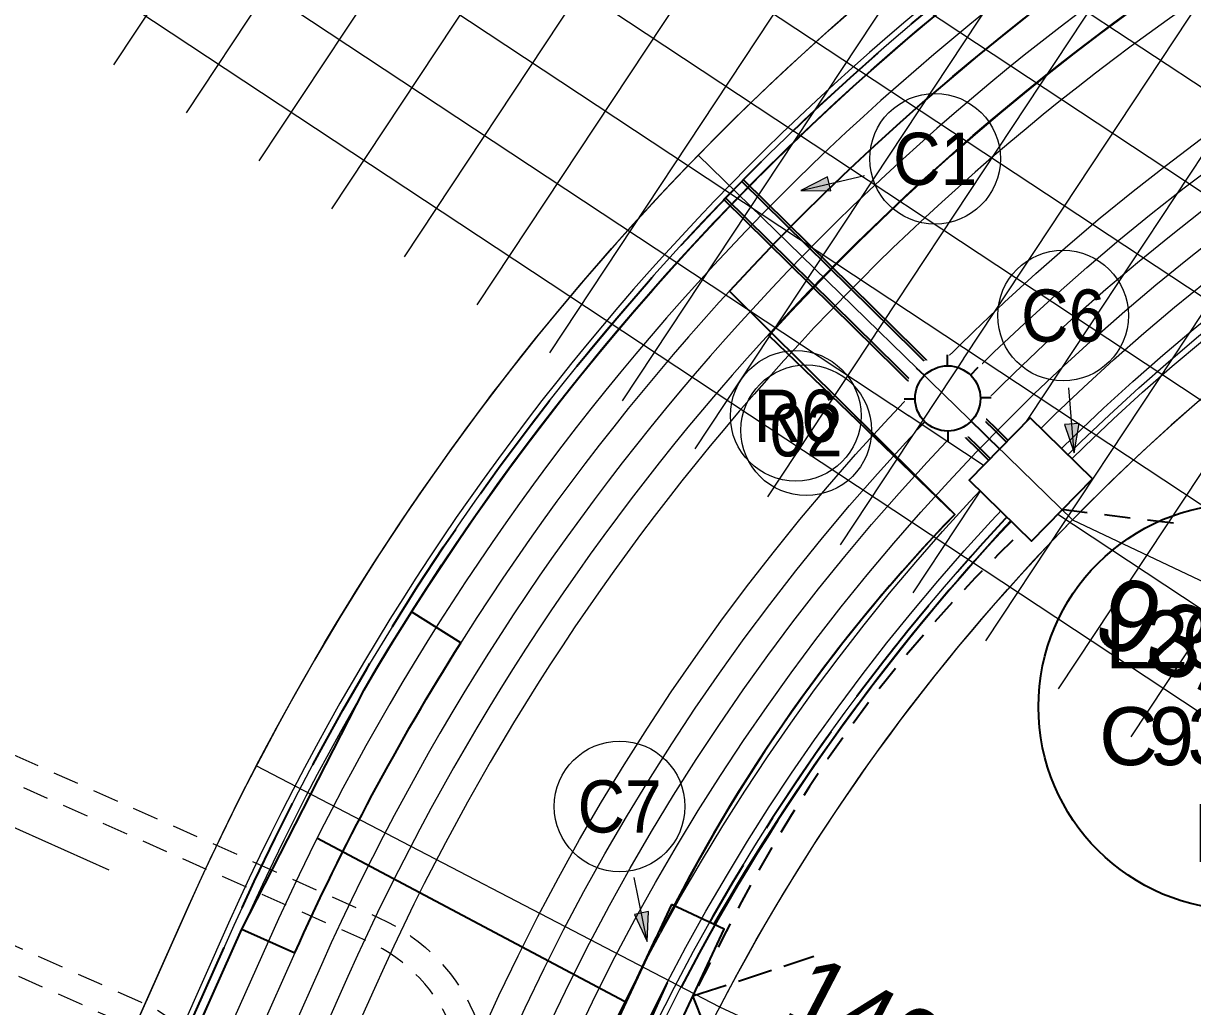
# Model space of a CAD drawing. Header units: metres. Extents: x 264965 to 265706, y 6180501 to 6181430.
# Drawn here: x 265146.07 to 265186.35, y 6181197.68 to 6181231.56 of the extents above; entities that cross this region are included whole.
import ezdxf
from ezdxf.enums import TextEntityAlignment as Align

# ---------------------------------------------------------------- set-up
doc = ezdxf.new("R2010")
doc.units = ezdxf.units.M
doc.linetypes.add('Dash', pattern=[5, 3, -2])
doc.linetypes.add('IE Trench LV', pattern=[5.5, 4, -1.5])
doc.layers.get('0').update_dxf_attribs({"color": 6})
for name, color, linetype, lineweight in [('---Transmission Trench', 6, 'Continuous', 13), ('_User Dimensions', 140, 'Continuous', 13), ('_User Miscellaneous10', 241, 'Continuous', 13), ('_User Miscellaneous6', 231, 'Continuous', 13), ('_User Miscellaneous8', 196, 'Continuous', 13), ('_User_LV_Exist', 5, 'Continuous', 25), ('_User_SL_Exist', 4, 'Continuous', 25), ('Cadastre Developer_SP_NEW', 92, 'Continuous', 15)]:
    doc.layers.add(name, color=color, linetype=linetype, lineweight=lineweight)
doc.layers.add('. Const Lines _SP', color=251, linetype='Continuous', lineweight=0, plot=False)
doc.layers.add('_User Miscellaneous12', color=252, linetype='Continuous', lineweight=13, plot=False, transparency=0.5)
for name, color, linetype in [('Duct_SP_NEW', 2, 'Continuous'), ('Equip_SP_SL_NEW', 2, 'Continuous'), ('Mains_LV_New_T84', 2, 'Cable x'), ('Mains_LV_New_T94', 2, 'Cable o'), ('Mains_SL_NEW_R6', 2, 'Cable o'), ('Services_SP_NEW_UG', 2, 'IE Trench LV'), ('SupportsUG_SP_LV_NEW', 2, 'Continuous'), ('SupportsUG_SP_LV_SL_NEW', 2, 'Continuous'), ('Trench_SP_NEW', 2, 'Continuous'), ('UG_Details_SP_MISC', 7, 'Continuous')]:
    doc.layers.add(name, color=color, linetype=linetype)
doc.styles.add('SL_LABEL', font='arial.ttf', dxfattribs={"height": 2})
doc.styles.get("Standard").update_dxf_attribs({"font": 'arial.ttf'})
doc.linetypes.add('Cable New UG', pattern='A,6,-0.05,["X",Standard,S=1.8,R=0,X=0,Y=-0.94],-1.8', length=7.85)
doc.linetypes.add('Cable o', pattern='A,4,-0.01,["O",Standard,S=1.5,R=0,X=0,Y=-0.75],-1.6', length=5.61)
doc.linetypes.add('Cable x', pattern='A,5,-0.05,["X",Standard,S=1.5,R=0,X=0,Y=-0.75],-1.45', length=6.5)
doc.dimstyles.new('1.8mm_1_1000', dxfattribs={"dimtxt": 1.8, "dimasz": 2, "dimexe": 1, "dimexo": 3, "dimgap": 0.5, "dimtad": 0, "dimtoh": 1, "dimlfac": -1, "dimzin": 12, "dimdsep": 46, "dimtxsty": 'Standard', "dimcen": 1, "dimclrd": 256, "dimclre": 256, "dimclrt": 256, "dimazin": 3, "dimtfac": 1, "dimtmove": 0, "dimatfit": 3, "dimfxl": 1, "dimtolj": 1, "dimtzin": 0, "dimlwd": -1, "dimlwe": -1, "dimarcsym": 0})

# ---------------------------------------------------------------- blocks, each defined once
blk = doc.blocks.new('*U972')
at = {"width": 0.9}
blk.add_attdef('ASSET_NUM', text='', height=2, dxfattribs=at).set_placement((4, 2), align=Align.MIDDLE_LEFT)
for tag, p, flags in [('SUBURB', (-2, 0), 1), ('STREETNAME', (-1.8, 0), 9), ('PARENT', (-1.6, 0), 9), ('NOTES', (-1.4, 0), 9), ('LOCATION', (-1.2, 0), 9), ('LEGEND', (-1, 0), 9), ('USAGE', (-0.8, 0), 9), ('SUPPORT_TYPE', (-0.6, 0), 9), ('STATE', (-0.4, 0), 9), ('OWNED_BY', (-0.2, 0), 9)]:
    blk.add_attdef(tag, p, '', height=0.2, rotation=270, dxfattribs=dict(flags=flags))
blk.add_wipeout([(0.892, 2.541), (1.107, -2.455), (-0.892, -2.541), (-1.107, 2.455)])
blk.add_lwpolyline([(-1.107, 2.455), (-0.945, -1.292), (-1.053, 1.206), (-0.892, -2.541), (1.107, -2.455), (0.892, 2.541)], close=True)
blk = doc.blocks.new('*D605')
at = {"layer": '_User Dimensions', "transparency": 16777216}
for p, q in [((265149.035, 6181202.389), (265141.703, 6181205.662)), ((265141.801, 6181203.428), (265138.323, 6181195.638)), ((265131.949, 6181181.36), (265135.426, 6181189.151)), ((265137.553, 6181176.668), (265130.22, 6181179.942))]:
    blk.add_line(p, q, dxfattribs=at)
for points in [[(265141.496, 6181203.564), (265142.105, 6181203.292), (265142.616, 6181205.255)], [(265131.644, 6181181.496), (265132.253, 6181181.225), (265131.133, 6181179.534)]]:
    blk.add_solid(points, dxfattribs=at)
at = {"layer": '_User Dimensions', "transparency": 16777216, "insert": (265136.875, 6181192.394), "char_height": 1.8, "attachment_point": 5, "rotation": 65.9424}
blk.add_mtext('\\A1;28.17', dxfattribs=at)
blk = doc.blocks.new('Service Conduits')
at = {"layer": 'Services_SP_NEW_UG', "ltscale": 0.3}
for points in [[(-1.7, 0), (1.5, 3)], [(1.5, -3), (-1.7, 0)]]:
    blk.add_lwpolyline(points, dxfattribs=at)
blk = doc.blocks.new('*U852')
blk.add_circle((0, 0), 2.25)
at = {"width": 0.9}
blk.add_attdef('CODE', text='', height=1.8, dxfattribs=at).set_placement((0, 0), align=Align.MIDDLE_CENTER)
at = {"flags": 1}
blk.add_attdef('Z', (0, 0), '', height=0.2, dxfattribs=at)
blk = doc.blocks.new('*U723')
at = {"width": 0.9, "flags": 8}
blk.add_attdef('ASSET_NUM', text='', height=2, dxfattribs=at).set_placement((4, 2), align=Align.MIDDLE_LEFT)
at = {"flags": 1}
blk.add_attdef('Z', (-2.351, -1.813), '', height=0.2, rotation=270, dxfattribs=at)
at = {"ltscale": 10}
blk.add_wipeout([(-1.906, -0.932), (-0.932, 1.906), (1.906, 0.932), (0.932, -1.906)], dxfattribs=at)
blk.add_lwpolyline([(-0.932, 1.906), (-1.906, -0.932), (0.932, -1.906), (1.906, 0.932)], close=True)
at = {"flags": 9}
for tag, p in [('NOTES', (-2, -1.813)), ('SUBURB', (-1.8, -1.813)), ('STREETNAME', (-1.6, -1.813)), ('LOCATION', (-1.4, -1.813)), ('LEGEND', (-1.2, -1.813)), ('USAGE', (-1, -1.813)), ('STATE', (-0.8, -1.813)), ('OWNED_BY', (-0.6, -1.813)), ('COLUMN_TYPE', (-0.4, -1.813)), ('STREET_CODE', (-0.2, -1.813)), ('STRUCTURE_PLANT_NUMBER', (0.031, -1.813))]:
    blk.add_attdef(tag, text='', height=0.2, rotation=270, dxfattribs=at).set_placement(p, align=Align.MIDDLE_LEFT)
blk = doc.blocks.new('COLUMN_NEW')
at = {"width": 0.9, "flags": 8}
blk.add_attdef('ASSET_NUM', text='', height=2, dxfattribs=at).set_placement((4, 2), align=Align.MIDDLE_LEFT)
at = {"flags": 1}
blk.add_attdef('Z', (-2.351, -1.813), '', height=0.2, rotation=270, dxfattribs=at)
at = {"flags": 9}
for tag, p in [('NOTES', (-2, -1.813)), ('SUBURB', (-1.8, -1.813)), ('STREETNAME', (-1.6, -1.813)), ('LOCATION', (-1.4, -1.813)), ('LEGEND', (-1.2, -1.813)), ('USAGE', (-1, -1.813)), ('STATE', (-0.8, -1.813)), ('OWNED_BY', (-0.6, -1.813)), ('COLUMN_TYPE', (-0.4, -1.813)), ('STREET_CODE', (-0.2, -1.813)), ('STRUCTURE_PLANT_NUMBER', (0.031, -1.813))]:
    blk.add_attdef(tag, text='', height=0.2, rotation=270, dxfattribs=at).set_placement(p, align=Align.MIDDLE_LEFT)
at = {"ltscale": 10}
blk.add_wipeout([(-1.5, -1.5), (-1.5, 1.5), (1.5, 1.5), (1.5, -1.5)], dxfattribs=at)
blk.add_lwpolyline([(-1.5, 1.5), (-1.5, -1.5), (1.5, -1.5), (1.5, 1.5)], close=True)
blk = doc.blocks.new('*U726')
for tag, height, rotation, flags, p in [('LNUMBER', 1, 135.7233, 8, (-4.314, 5.603)), ('LTYPEVOCAB', 0.2, 270, 9, (-1.4, 1)), ('LEGEND', 0.2, 270, 9, (-1.4, 0.8)), ('SUBURB', 0.2, 270, 9, (-1.4, 0.6)), ('STREETNAME', 0.2, 270, 9, (-1.4, 0.4)), ('LOCATION', 0.2, 270, 9, (-1.4, 0.2)), ('LNEW', 0.2, 270, 9, (-6.4, 0)), ('LMASTVOCAB', 0.2, 270, 9, (-6.2, 0)), ('LMAST', 0.2, 270, 9, (-6, 0)), ('LLAMPVOCAB', 0.2, 270, 9, (-5.8, 0)), ('LLAMP', 0.2, 270, 9, (-5.6, 0)), ('LEXIST', 0.2, 270, 9, (-5.4, 0)), ('LCHARGE3PERCENT', 0.2, 270, 9, (-5.2, 0)), ('LCHARGE3', 0.2, 270, 9, (-5, 0)), ('LCHARGE2PERCENT', 0.2, 270, 9, (-4.8, 0)), ('LCHARGE2', 0.2, 270, 9, (-4.6, 0)), ('LCHARGE1PERCENT', 0.2, 270, 9, (-4.4, 0)), ('LCHARGE1', 0.2, 270, 9, (-4.2, 0)), ('LCATEGORY', 0.2, 270, 9, (-4, 0)), ('LBRACKETVOCAB', 0.2, 270, 9, (-3.8, 0)), ('LBRACKET', 0.2, 270, 9, (-3.6, 0)), ('LKINGHEIGHT', 0.2, 270, 9, (-3.4, 0)), ('CREPLACE', 0.2, 270, 9, (-3.2, 0)), ('CREMOVE', 0.2, 270, 9, (-3, 0)), ('CNUMBER', 0.2, 270, 9, (-2.8, 0)), ('CNEW', 0.2, 270, 9, (-2.6, 0)), ('CEXIST', 0.2, 270, 9, (-2.4, 0)), ('USAGE', 0.2, 270, 9, (-2.2, 0)), ('STATE', 0.2, 270, 9, (-2, 0)), ('OWNED_BY', 0.2, 270, 9, (-1.8, 0)), ('ORIENTATION', 0.2, 270, 9, (-1.6, 0)), ('OPERATING_VOLTAGE', 0.2, 270, 9, (-1.4, 0)), ('NOTES', 0.2, 270, 9, (-1.4, 0)), ('NO_PHASES', 0.2, 270, 9, (-1.2, 0)), ('LANTERN_TYPE', 0.2, 270, 9, (-1, 0)), ('LANTERN_PURPOSE', 0.2, 270, 9, (-0.8, 0)), ('CONTROL_TYPE', 0.2, 270, 9, (-0.6, 0)), ('CONSTRUCTED_VOLTAGE', 0.2, 270, 9, (-0.4, 0)), ('MAINTAINED_BY', 0.2, 270, 9, (-1.4, -0.663))]:
    blk.add_attdef(tag, text='', height=height, rotation=rotation, dxfattribs=dict(flags=flags)).set_placement(p, align=Align.MIDDLE_LEFT)
at = {"style": 'SL_LABEL'}
for tag, height, rotation, flags, p in [('ASSET_NUM', 1, 135.7233, 8, (-5.71, 4.171)), ('STREET_CODE', 0.001, 270, 9, (0.001, 0))]:
    blk.add_attdef(tag, text='', height=height, rotation=rotation, dxfattribs=dict(at, flags=flags)).set_placement(p, align=Align.MIDDLE_LEFT)
for tag, p, height, flags in [('Z', (0, 0), 0.001, 1), ('OPERATED_BY', (-1.4, -0.407), 0.2, 9)]:
    blk.add_attdef(tag, p, '', height=height, rotation=270, dxfattribs=dict(flags=flags))
blk.add_wipeout([(-4.072, 3.971), (-2.883, 4.292), (-1.686, 4.001), (-1.364, 2.811), (-1.656, 1.615), (-2.845, 1.293), (-4.042, 1.584), (-4.364, 2.774)])
for p, q in [((-2.883, 4.292), (-2.878, 3.917)), ((-3.669, 3.578), (-3.938, 3.84)), ((-2.079, 3.598), (-1.817, 3.866)), ((-4.364, 2.774), (-3.989, 2.778)), ((-1.364, 2.811), (-1.739, 2.807)), ((-3.911, 1.719), (-3.649, 1.987)), ((-2.845, 1.293), (-2.85, 1.668)), ((0, 0), (-2.058, 2.007))]:
    blk.add_line(p, q)
blk.add_circle((-2.864, 2.792), 1.125)
at = {"flags": 9}
for tag, p in [('LANTNUMBER', (-1.4, 2.6)), ('LOUTREACH', (-1.4, 2.2)), ('LOUTREACHVOCAB', (-1.4, 2)), ('LRATECODE', (-1.4, 1.8)), ('LREMOVE', (-1.4, 1.6)), ('LREPLACE', (-1.4, 1.4)), ('LTYPE', (-1.4, 1.2))]:
    blk.add_attdef(tag, text='', height=0.2, rotation=270, dxfattribs=at).set_placement(p, align=Align.MIDDLE_LEFT)
blk = doc.blocks.new('SUB GRID')
at = {"transparency": 33554559}
for p, q in [((-12, 50), (-12, -50)), ((-9, 50), (-9, -50)), ((-6, 50), (-6, -50)), ((-3, 50), (-3, -50)), ((0, 50), (0, -50)), ((0, 50), (0, -50)), ((3, 50), (3, -50)), ((6, 50), (6, -50)), ((9, 50), (9, -50)), ((12, 50), (12, -50)), ((15, 50), (15, -50)), ((18, 50), (18, -50)), ((21, 50), (21, -50)), ((24, 50), (24, -50)), ((27, 50), (27, -50)), ((30, 50), (30, -50)), ((-50, 48), (50, 48)), ((-50, 45), (50, 45)), ((-50, 42), (50, 42)), ((-50, 39), (50, 39)), ((-50, 36), (50, 36)), ((-50, 33), (50, 33)), ((-50, 30), (50, 30))]:
    blk.add_line(p, q, dxfattribs=at)
blk = doc.blocks.new('*U735')
blk.add_circle((0, 0), 2.25)
at = {"width": 0.9}
blk.add_attdef('CODE', text='', height=1.8, dxfattribs=at).set_placement((0, 0), align=Align.MIDDLE_CENTER)
at = {"flags": 1}
blk.add_attdef('Z', (0, 0), '', height=0.2, dxfattribs=at)
blk = doc.blocks.new('*U970')
h = blk.add_hatch(color=256)
h.dxf.hatch_style = 1
h.paths.add_polyline_path([(0.8, 3.672), (1.281, 3.533), (1.318, 4.563)])
blk.add_line((1.318, 4.563), (0.694, 2.402))
at = {"flags": 128}
blk.add_lwpolyline([(0.8, 3.672), (1.281, 3.533), (1.318, 4.563), (0.8, 3.672)], dxfattribs=at)
blk.add_circle((0, 0), 2.25)
at = {"width": 0.9}
blk.add_attdef('CODE', text='', height=1.8, dxfattribs=at).set_placement((0, 0), align=Align.MIDDLE_CENTER)
at = {"flags": 1}
blk.add_attdef('Z', (0, 0), '', height=0.2, dxfattribs=at)
blk = doc.blocks.new('*U786')
h = blk.add_hatch(color=256)
h.dxf.hatch_style = 1
h.paths.add_polyline_path([(-3.647, 0.908), (-3.494, 1.384), (-4.523, 1.452)])
blk.add_line((-4.523, 1.452), (-2.38, 0.764))
at = {"flags": 128}
blk.add_lwpolyline([(-3.647, 0.908), (-3.494, 1.384), (-4.523, 1.452), (-3.647, 0.908)], dxfattribs=at)
blk.add_circle((0, 0), 2.25)
at = {"width": 0.9}
blk.add_attdef('CODE', text='', height=1.8, dxfattribs=at).set_placement((0, 0), align=Align.MIDDLE_CENTER)
at = {"flags": 1}
blk.add_attdef('Z', (0, 0), '', height=0.2, dxfattribs=at)
blk = doc.blocks.new('*U785')
h = blk.add_hatch(color=256)
h.dxf.hatch_style = 1
h.paths.add_polyline_path([(-3.51, 1.344), (-3.3, 1.798), (-4.313, 1.99)])
blk.add_line((-4.313, 1.99), (-2.27, 1.047))
at = {"flags": 128}
blk.add_lwpolyline([(-3.51, 1.344), (-3.3, 1.798), (-4.313, 1.99), (-3.51, 1.344)], dxfattribs=at)
blk.add_circle((0, 0), 2.25)
at = {"width": 0.9}
blk.add_attdef('CODE', text='', height=1.8, dxfattribs=at).set_placement((0, 0), align=Align.MIDDLE_CENTER)
at = {"flags": 1}
blk.add_attdef('Z', (0, 0), '', height=0.2, dxfattribs=at)

msp = doc.modelspace()

# ---------------------------------------------------------------- linework, layer by layer
at = {"layer": '_User_LV_Exist', "color": 250, "linetype": 'Cable New UG', "flags": 128}
msp.add_lwpolyline([(265256.128, 6181235.574), (265255.994, 6181233.428, 0.004489), (265233.963, 6181235.02), (265234.099, 6181247.878, 0.21462), (265171.747, 6181220.811), (265178.155, 6181214.644, 0.074804), (265168.295, 6181200.768)], format="xyb", dxfattribs=at)
msp.add_lwpolyline([(265168.249, 6181198.51), (265149.405, 6181156.608)], dxfattribs=at)
at = {"layer": 'Cadastre Developer_SP_NEW', "transparency": 33554687, "flags": 128}
msp.add_lwpolyline([(265232.801, 6181190.49), (265236.096, 6181235.819, 0.21341), (265182.21, 6181214.451), (265232.801, 6181190.49)], format="xyb", dxfattribs=at)
at = {"layer": 'Duct_SP_NEW'}
for p, q in [((265170.259, 6181225.546), (265170.539, 6181225.831)), ((265170.82, 6181226.116), (265170.539, 6181225.831)), ((265181.222, 6181215.871), (265170.82, 6181226.116)), ((265180.661, 6181215.301), (265170.259, 6181225.546)), ((265181.222, 6181215.871), (265180.942, 6181215.586)), ((265180.661, 6181215.301), (265180.942, 6181215.586))]:
    msp.add_line(p, q, dxfattribs=at)
at = {"layer": 'Trench_SP_NEW', "linetype": 'IE Trench LV', "flags": 128}
for points in [[(265121.717, 6181024.29), (265119.987, 6181026.102, -0.029754), (265114.929, 6181032.304, -0.267223), (265108.069, 6181099.095), (265142.864, 6181177.035), (265153.327, 6181200.473, -0.152885), (265187.856, 6181239.579, -0.065501), (265208.714, 6181248.725)], [(265180.942, 6181215.586, 0.073113), (265168.557, 6181198.45)], [(265149.668, 6181156.462), (265156.565, 6181171.911, -0.004328), (265168.516, 6181198.371)]]:
    msp.add_lwpolyline(points, format="xyb", dxfattribs=at)
at = {"layer": 'UG_Details_SP_MISC'}
for p, q in [((265170.202, 6181225.489), (265170.539, 6181225.831)), ((265170.876, 6181226.173), (265170.539, 6181225.831)), ((265170.876, 6181226.173), (265181.278, 6181215.928)), ((265170.202, 6181225.489), (265180.605, 6181215.244)), ((265181.278, 6181215.928), (265180.942, 6181215.586)), ((265180.605, 6181215.244), (265180.942, 6181215.586))]:
    msp.add_line(p, q, dxfattribs=at)

# ---------------------------------------------------------------- block references
at = {"layer": '_User Miscellaneous6', "transparency": 33554687}
ref = msp.add_blockref('*U852', (265173.039, 6181217.541), dxfattribs=dict(at, rotation=119.3988901699086))
ref.add_attrib('CODE', '02', dxfattribs={"layer": '0', "height": 1.8, "width": 0.9}).set_placement((265173.039, 6181217.541), align=Align.MIDDLE_CENTER)
at = {"layer": '_User Miscellaneous8', "transparency": 33554687}
ref = msp.add_blockref('*U970', (265177.478, 6181226.895), dxfattribs=dict(at, rotation=119.3988901699086))
ref.add_attrib('CODE', 'C1', dxfattribs={"layer": '0', "height": 1.8, "width": 0.9}).set_placement((265177.478, 6181226.895), align=Align.MIDDLE_CENTER)
ref = msp.add_blockref('*U735', (265172.678, 6181218.041), dxfattribs=dict(at, rotation=119.3988901699086))
ref.add_attrib('CODE', 'R6', dxfattribs={"layer": '0', "height": 1.8, "width": 0.9}).set_placement((265172.678, 6181218.041), align=Align.MIDDLE_CENTER)

# ---------------------------------------------------------------- texts
at = {"layer": '_User_SL_Exist', "insert": (265187.951, 6181207.001), "char_height": 2, "width": 10.69335, "attachment_point": 5}
msp.add_mtext('{\\T0.8;L269193 C931857\\PPE}', dxfattribs=at)

# ---------------------------------------------------------------- dimensions: what is measured, and where the dimension line sits
at = {"layer": '_User Dimensions'}
dim = msp.add_aligned_dim(p1=(265151.775, 6181201.166), p2=(265140.292, 6181175.445), distance=-10.03, dimstyle='1.8mm_1_1000', dxfattribs=at)
dim.commit()
dim.dimension.update_dxf_attribs({"geometry": '*D605', "text_midpoint": (265136.875, 6181192.394)})

# ---------------------------------------------------------------- next in the draw order: block references
at = {"layer": '_User_SL_Exist', "linetype": 'IE Trench LV'}
msp.add_blockref('*U726', (265180.778, 6181215.847), dxfattribs=at)
at = {"layer": 'SupportsUG_SP_LV_NEW'}
ref = msp.add_blockref('*U972', (265168.249, 6181198.51), dxfattribs=dict(at, rotation=332.5729823064511))
ref.add_attrib('ASSET_NUM', '146051', dxfattribs={"layer": '0', "height": 2.5, "rotation": 332.573, "width": 0.9}).set_placement((265172.721, 6181198.442), align=Align.MIDDLE_LEFT)

# ---------------------------------------------------------------- next in the draw order: linework, layer by layer
at = {"layer": '_User Dimensions', "flags": 128}
msp.add_lwpolyline([(265170.064, 6181197.665), (265154.097, 6181205.975, -0.291752), (265237.012, 6181253.796), (265236.209, 6181235.814), (265258.213, 6181234.497)], format="xyb", dxfattribs=at)
at = {"layer": '_User Miscellaneous10'}
msp.add_lwpolyline([(265238.627, 6181253.709, 0.313089), (265151.775, 6181201.166), (265106.516, 6181099.788, 0.575546), (265176.294, 6181002.993), (265196.045, 6181004.941), (265201.566, 6181000.461), (265203.109, 6180986.387, -0.18017), (265194.13, 6180950.839, -0.134996), (265183.625, 6180941.816, 1.758638), (265202.156, 6180929.332, -0.134996), (265206.571, 6180942.458, 0.179554), (265218.02, 6180988.022), (265216.495, 6181001.933), (265220.926, 6181007.394), (265240.481, 6181009.323, -0.067151), (265318.244, 6181006.537), (265323.56, 6181005.625), (265333.575, 6180991.734), (265321.705, 6180914.063, -0.153558), (265285.078, 6180839.458)], format="xyb", dxfattribs=at)
at = {"layer": '_User Miscellaneous10', "color": 4, "transparency": 33554636}
msp.add_lwpolyline([(265238.533, 6181252.212, 0.313089), (265153.145, 6181200.554), (265107.886, 6181099.176, 0.575546), (265176.147, 6181004.486), (265196.512, 6181006.494), (265202.99, 6181001.237), (265204.6, 6180986.55, -0.180131), (265195.37, 6180949.994, -0.134919), (265184.266, 6180940.46, 1.758638), (265200.659, 6180929.416, -0.135058), (265205.331, 6180943.302, 0.179579), (265216.529, 6180987.858), (265214.935, 6181002.392), (265220.155, 6181008.825), (265240.334, 6181010.815, -0.067151), (265318.498, 6181008.016), (265324.418, 6181007), (265335.15, 6180992.114), (265323.188, 6180913.837, -0.153558), (265286.164, 6180838.423, -0.153558)], format="xyb", dxfattribs=at)
at = {"layer": '_User Miscellaneous10', "color": 6, "transparency": 33554636}
msp.add_lwpolyline([(265238.521, 6181252.012, 0.313089), (265153.327, 6181200.473), (265108.069, 6181099.095, 0.575546), (265176.128, 6181004.685), (265196.574, 6181006.701), (265203.18, 6181001.341), (265204.799, 6180986.572, -0.180126), (265195.535, 6180949.881, -0.134909), (265184.351, 6180940.279, 1.758638), (265200.459, 6180929.428, -0.135065), (265205.165, 6180943.414, 0.179583), (265216.33, 6180987.837), (265214.727, 6181002.453), (265220.053, 6181009.016), (265240.315, 6181011.014, -0.067151), (265318.532, 6181008.213), (265324.533, 6181007.183), (265335.36, 6180992.164), (265323.386, 6180913.806, -0.153558), (265286.309, 6180838.285, -0.153558)], format="xyb", dxfattribs=at)
at = {"layer": '_User Miscellaneous10', "color": 5, "transparency": 33554636}
for points in [[(265238.502, 6181251.713, 0.313089), (265153.601, 6181200.35), (265108.343, 6181098.973, 0.575546), (265176.098, 6181004.983), (265196.667, 6181007.012), (265203.465, 6181001.496), (265205.097, 6180986.605, -0.180118), (265195.783, 6180949.712, -0.134895), (265184.479, 6180940.007, 1.758638), (265200.159, 6180929.444, -0.135077), (265204.917, 6180943.583, 0.179588), (265216.032, 6180987.804), (265214.416, 6181002.545), (265219.899, 6181009.303), (265240.285, 6181011.313, -0.067151), (265318.582, 6181008.508), (265324.704, 6181007.458), (265335.675, 6180992.24), (265323.682, 6180913.761, -0.153558), (265286.526, 6180838.078, -0.153558)], [(265238.376, 6181249.717, 0.313089), (265155.427, 6181199.535), (265110.169, 6181098.157, 0.575546), (265175.902, 6181006.974), (265197.289, 6181009.083), (265205.363, 6181002.531), (265207.085, 6180986.823, -0.180071), (265197.435, 6180948.585, -0.134805), (265185.333, 6180938.199, 1.758638), (265198.163, 6180929.557, -0.13515), (265203.264, 6180944.708, 0.179621), (265214.044, 6180987.586), (265212.337, 6181003.157), (265218.871, 6181011.211), (265240.089, 6181013.303, -0.067151), (265318.921, 6181010.48), (265325.848, 6181009.291), (265337.776, 6180992.746), (265325.659, 6180913.459, -0.153558), (265287.974, 6180836.699, -0.153558)], [(265238.251, 6181247.721, 0.313089), (265157.254, 6181198.72), (265111.995, 6181097.342, 0.575546), (265175.706, 6181008.964), (265197.911, 6181011.154), (265207.262, 6181003.566), (265209.073, 6180987.041, -0.180027), (265199.088, 6180947.458, -0.134726), (265186.187, 6180936.391, 1.758638), (265196.166, 6180929.669, -0.135218), (265201.61, 6180945.834, 0.179655), (265212.056, 6180987.368), (265210.257, 6181003.769), (265217.844, 6181013.119), (265239.893, 6181015.294, -0.067151), (265319.259, 6181012.451), (265326.993, 6181011.124), (265339.876, 6180993.253), (265327.636, 6180913.157, -0.153558), (265289.422, 6180835.32, -0.153558)]]:
    msp.add_lwpolyline(points, format="xyb", dxfattribs=at)
at = {"layer": '_User Miscellaneous10', "color": 1, "transparency": 33554636}
for points in [[(265238.439, 6181250.715, 0.313089), (265154.514, 6181199.943), (265109.256, 6181098.565, 0.575546), (265176, 6181005.978), (265196.978, 6181008.047), (265204.414, 6181002.014), (265206.091, 6180986.714, -0.180094), (265196.609, 6180949.149, -0.134849), (265184.906, 6180939.103, 1.758638), (265199.161, 6180929.5, -0.135115), (265204.09, 6180944.145, 0.179604), (265215.038, 6180987.695), (265213.376, 6181002.851), (265219.385, 6181010.257), (265240.187, 6181012.308, -0.067151), (265318.752, 6181009.494), (265325.276, 6181008.375), (265336.725, 6180992.493), (265324.671, 6180913.61, -0.153558), (265287.25, 6180837.389, -0.153558)], [(265238.314, 6181248.719, 0.313089), (265156.341, 6181199.127), (265111.082, 6181097.75, 0.575546), (265175.804, 6181007.969), (265197.6, 6181010.118), (265206.312, 6181003.049), (265208.079, 6180986.932, -0.180048), (265198.261, 6180948.022, -0.134764), (265185.76, 6180937.295, 1.758638), (265197.164, 6180929.613, -0.135185), (265202.437, 6180945.271, 0.179638), (265213.05, 6180987.477), (265211.297, 6181003.463), (265218.358, 6181012.165), (265239.991, 6181014.298, -0.067151), (265319.09, 6181011.465), (265326.421, 6181010.208), (265338.826, 6180992.999), (265326.648, 6180913.308, -0.153558), (265288.698, 6180836.009, -0.153558)], [(265238.188, 6181246.723, 0.313089), (265158.167, 6181198.312), (265112.908, 6181096.934, 0.575546), (265175.607, 6181009.959), (265198.222, 6181012.189), (265208.211, 6181004.084), (265210.068, 6180987.15, -0.180007), (265199.914, 6180946.895, -0.134689), (265186.614, 6180935.486, 1.758638), (265195.167, 6180929.725, -0.13525), (265200.784, 6180946.396, 0.179672), (265211.062, 6180987.259), (265209.218, 6181004.075), (265217.331, 6181014.074), (265239.794, 6181016.289, -0.067151), (265319.428, 6181013.436), (265327.565, 6181012.04), (265340.927, 6180993.506), (265328.625, 6180913.006, -0.153558), (265290.147, 6180834.63, -0.153558)]]:
    msp.add_lwpolyline(points, format="xyb", dxfattribs=at)
at = {"layer": '_User Miscellaneous10', "color": 1, "transparency": 33554534}
for points in [[(265161.819, 6181196.681, -0.313089), (265237.937, 6181242.731), (265312.462, 6181238.046), (265323.095, 6181216.491), (265256.923, 6181117.998, 0.166573), (265243.181, 6181066.644), (265245.708, 6181029.887), (265237.409, 6181020.073), (265175.215, 6181013.94, -0.575546), (265116.561, 6181095.304)], [(265163.646, 6181195.866, -0.313089), (265237.812, 6181240.735), (265311.181, 6181236.123), (265320.789, 6181216.645), (265255.262, 6181119.113, 0.166573), (265241.186, 6181066.506), (265243.657, 6181030.559), (265236.406, 6181021.984), (265175.019, 6181015.93, -0.575546), (265118.387, 6181094.488)], [(265165.472, 6181195.051, -0.313089), (265237.686, 6181238.739), (265309.9, 6181234.2), (265318.483, 6181216.799), (265253.602, 6181120.228, 0.166573), (265239.19, 6181066.369), (265241.606, 6181031.231), (265235.402, 6181023.894), (265174.822, 6181017.92, -0.575546), (265120.213, 6181093.673)]]:
    msp.add_lwpolyline(points, format="xyb", close=True, dxfattribs=at)
at = {"layer": '_User Miscellaneous10', "color": 5, "transparency": 33554534}
for points in [[(265162.732, 6181196.274, -0.313089), (265237.874, 6181241.733), (265311.822, 6181237.085), (265321.942, 6181216.568), (265256.093, 6181118.555, 0.166573), (265242.183, 6181066.575), (265244.683, 6181030.223), (265236.908, 6181021.028), (265175.117, 6181014.935, -0.575546), (265117.474, 6181094.896)], [(265164.559, 6181195.459, -0.313089), (265237.749, 6181239.737), (265310.54, 6181235.161), (265319.636, 6181216.722), (265254.432, 6181119.671, 0.166573), (265240.188, 6181066.438), (265242.632, 6181030.895), (265235.904, 6181022.939), (265174.92, 6181016.925, -0.575546), (265119.3, 6181094.081)], [(265166.385, 6181194.643, -0.313089), (265237.623, 6181237.741), (265309.259, 6181233.238), (265317.33, 6181216.876), (265252.772, 6181120.786, 0.166573), (265238.193, 6181066.301), (265240.581, 6181031.567), (265234.901, 6181024.85), (265174.724, 6181018.916, -0.575546), (265121.127, 6181093.265)]]:
    msp.add_lwpolyline(points, format="xyb", close=True, dxfattribs=at)
at = {"layer": '_User Miscellaneous10', "color": 6, "transparency": 33554534}
msp.add_lwpolyline([(265166.659, 6181194.521, -0.313089), (265237.605, 6181237.441), (265309.067, 6181232.949), (265316.984, 6181216.899), (265252.523, 6181120.953, 0.166573), (265237.893, 6181066.28), (265240.273, 6181031.668), (265234.75, 6181025.136), (265174.695, 6181019.214, -0.575546), (265121.401, 6181093.143)], format="xyb", close=True, dxfattribs=at)
at = {"layer": '_User Miscellaneous10', "color": 4, "transparency": 33554534}
msp.add_lwpolyline([(265166.842, 6181194.439, -0.313089), (265237.592, 6181237.242), (265308.939, 6181232.757), (265316.753, 6181216.914), (265252.357, 6181121.065, 0.166573), (265237.694, 6181066.266), (265240.068, 6181031.735), (265234.65, 6181025.328), (265174.675, 6181019.413, -0.575546), (265121.583, 6181093.062)], format="xyb", close=True, dxfattribs=at)
at = {"layer": '_User Miscellaneous10'}
msp.add_lwpolyline([(265168.211, 6181193.828, -0.313089), (265237.498, 6181235.745), (265307.978, 6181231.314), (265315.024, 6181217.03), (265251.112, 6181121.901, 0.166573), (265236.197, 6181066.163), (265238.53, 6181032.239), (265233.897, 6181026.761), (265174.528, 6181020.906, -0.575546), (265122.953, 6181092.45)], format="xyb", close=True, dxfattribs=at)
at = {"layer": '_User_SL_Exist', "linetype": 'Cable o', "flags": 128}
msp.add_lwpolyline([(265180.089, 6181214.424, 0.056158), (265169.845, 6181200.498)], format="xyb", dxfattribs=at)
at = {"layer": 'Cadastre Developer_SP_NEW', "transparency": 33554687, "flags": 128}
for points in [[(265147.995, 6181297.831), (265186.041, 6181336.577), (265175.532, 6181346.897), (265163.82, 6181334.971), (265163.82, 6181334.971), (265122.712, 6181293.111), (265113.701, 6181273.624), (265092.889, 6181227.763), (265101.79, 6181223.815), (265095.267, 6181209.205), (265086.277, 6181213.193), (265083.04, 6181206.06), (265082.949, 6181205.855), (265081.159, 6181201.845), (265094.76, 6181195.772), (265103.321, 6181214.948), (265148.853, 6181194.621), (265151.775, 6181201.166, -0.246524), (265216.752, 6181252.381)], [(265170.064, 6181197.665, -0.073349), (265182.21, 6181214.451), (265232.801, 6181190.49), (265223.449, 6181172.812)]]:
    msp.add_lwpolyline(points, format="xyb", close=True, dxfattribs=at)
at = {"layer": 'Mains_LV_New_T84', "color": 2, "linetype": 'Cable New UG', "flags": 128}
for points in [[(265142.119, 6181174.63), (265153.601, 6181200.35), (265155.427, 6181199.535, -0.035666), (265161.14, 6181210.214), (265159.448, 6181211.281, -0.183468), (265208.791, 6181248.436), (265204.246, 6181253.754)], [(265258.334, 6181236.439), (265254.202, 6181238.702), (265251.648, 6181238.863), (265251.523, 6181236.867), (265237.623, 6181237.741), (265236.241, 6181237.814), (265237.246, 6181249.78, 0.223129), (265170.396, 6181222.332), (265170.396, 6181222.332), (265178.154, 6181214.642, 0.076837), (265168.028, 6181200.255)]]:
    msp.add_lwpolyline(points, format="xyb", dxfattribs=at)
msp.add_lwpolyline([(265168.249, 6181198.51), (265149.405, 6181156.608)], dxfattribs=at)
at = {"layer": 'Mains_LV_New_T94', "color": 2, "linetype": 'Cable New UG', "flags": 128}
msp.add_lwpolyline([(265166.786, 6181197.861), (265156.183, 6181203.482)], dxfattribs=at)
at = {"layer": 'Mains_SL_NEW_R6', "color": 2, "linetype": 'Cable o', "flags": 128}
msp.add_lwpolyline([(265181.103, 6181215.465, 0.073187), (265168.734, 6181198.357)], format="xyb", dxfattribs=at)
at = {"layer": 'Services_SP_NEW_UG', "color": 2, "linetype": 'Dash', "ltscale": 0.3, "flags": 128}
msp.add_lwpolyline([(265185.692, 6181214.338), (265181.337, 6181214.865, 0.093393), (265170.288, 6181200.268), (265169.137, 6181198.049)], format="xyb", dxfattribs=at)

# ---------------------------------------------------------------- next in the draw order: block references
at = {"layer": '_User Miscellaneous8', "transparency": 33554687}
ref = msp.add_blockref('*U786', (265166.611, 6181204.581), dxfattribs=dict(at, rotation=119.3988901699086))
ref.add_attrib('CODE', 'C7', dxfattribs={"layer": '0', "height": 1.8, "width": 0.9}).set_placement((265166.611, 6181204.581), align=Align.MIDDLE_CENTER)
at = {"layer": 'SupportsUG_SP_LV_NEW', "color": 2, "rotation": 335.0358824870696}
msp.add_blockref('Service Conduits', (265170.678, 6181197.331), dxfattribs=at)

# ---------------------------------------------------------------- next in the draw order: block references
at = {"layer": 'Equip_SP_SL_NEW', "linetype": 'IE Trench LV'}
msp.add_blockref('*U726', (265180.778, 6181215.847), dxfattribs=at)

# ---------------------------------------------------------------- next in the draw order: block references
at = {"layer": '_User Miscellaneous12', "linetype": 'Cable o', "transparency": 33554483, "rotation": 146.534044876983}
msp.add_blockref('SUB GRID', (265201.794, 6181255.303), dxfattribs=at)

# ---------------------------------------------------------------- next in the draw order: block references
at = {"layer": '_User_SL_Exist', "rotation": 334.6570198415894}
msp.add_blockref('*U723', (265180.778, 6181215.847), dxfattribs=at)
at = {"layer": 'SupportsUG_SP_LV_SL_NEW'}
ref = msp.add_blockref('COLUMN_NEW', (265150.679, 6181193.806), dxfattribs=dict(at, rotation=155.942410653408))
ref.add_attrib('ASSET_NUM', '931858', dxfattribs={"layer": '0', "height": 2.5, "rotation": 335.9424}).set_placement((265136.443, 6181197.928), align=Align.MIDDLE_LEFT)

# ---------------------------------------------------------------- next in the draw order: linework, layer by layer
at = {"layer": '_User_SL_Exist'}
msp.add_circle((265188.041, 6181208.012), 7, dxfattribs=at)

# ---------------------------------------------------------------- next in the draw order: block references
at = {"layer": '_User Miscellaneous8', "transparency": 33554687}
ref = msp.add_blockref('*U785', (265181.887, 6181221.493), dxfattribs=dict(at, rotation=119.3988901699086))
ref.add_attrib('CODE', 'C6', dxfattribs={"layer": '0', "height": 1.8, "width": 0.9}).set_placement((265181.887, 6181221.493), align=Align.MIDDLE_CENTER)

# ---------------------------------------------------------------- next in the draw order: block references
at = {"layer": 'SupportsUG_SP_LV_SL_NEW'}
ref = msp.add_blockref('*U723', (265180.778, 6181215.847), dxfattribs=dict(at, rotation=334.6570198415894))
ref.add_attrib('ASSET_NUM', '931857', dxfattribs={"layer": '0', "height": 2.5, "rotation": 334.657}).set_placement((265183.298, 6181211.537), align=Align.MIDDLE_LEFT)

# ---------------------------------------------------------------- next in the draw order: linework, layer by layer
at = {"layer": '---Transmission Trench', "linetype": 'Dash', "lineweight": 15, "ltscale": 0.3, "transparency": 33554534, "flags": 128}
for points in [[(265157.018, 6180913.639), (265166.102, 6180907.364, 0.394499), (265173.599, 6180908.475), (265185.181, 6180923.026, -0.013658), (265185.408, 6180923.296), (265194.46, 6180933.474, 0.050169), (265195.111, 6180934.374), (265201.526, 6180945.415, -0.016613), (265201.754, 6180945.778), (265202.045, 6180946.21), (265203.007, 6180947.683), (265203.921, 6180949.172), (265204.792, 6180950.686), (265205.619, 6180952.224), (265206.403, 6180953.785), (265207.141, 6180955.366), (265207.905, 6180957.136), (265208.612, 6180958.928), (265209.263, 6180960.741), (265209.857, 6180962.573), (265210.394, 6180964.424), (265210.872, 6180966.29), (265211.292, 6180968.17), (265211.653, 6180970.062), (265211.955, 6180971.965), (265212.197, 6180973.876), (265212.379, 6180975.794), (265212.501, 6180977.717), (265212.563, 6180979.642), (265212.565, 6180981.569), (265212.507, 6180983.494), (265212.388, 6180985.424), (265212.304, 6180986.401), (265212.204, 6180987.392), (265210.78, 6181000.383), (265210.527, 6181002.683), (265210.524, 6181002.718), (265209.719, 6181012.384, 0.418684), (265203.643, 6181017.447), (265199.097, 6181016.998), (265195.941, 6181016.687), (265195.931, 6181016.686), (265195.921, 6181016.685), (265184.17, 6181015.526), (265175.134, 6181014.635), (265173.735, 6181014.515), (265172.321, 6181014.428), (265170.906, 6181014.376), (265169.486, 6181014.36), (265167.699, 6181014.389), (265165.91, 6181014.473), (265164.125, 6181014.614), (265162.346, 6181014.811), (265160.573, 6181015.063), (265158.809, 6181015.37), (265157.055, 6181015.732), (265155.314, 6181016.149), (265153.587, 6181016.62), (265151.875, 6181017.145), (265150.18, 6181017.723), (265148.504, 6181018.354), (265146.849, 6181019.036), (265145.216, 6181019.771), (265143.606, 6181020.555), (265142.022, 6181021.39), (265140.465, 6181022.274), (265138.936, 6181023.206), (265137.437, 6181024.185), (265135.969, 6181025.211), (265134.535, 6181026.282), (265133.134, 6181027.397), (265131.769, 6181028.556), (265130.44, 6181029.757), (265129.15, 6181030.998), (265127.899, 6181032.28), (265126.689, 6181033.599), (265125.521, 6181034.956), (265124.396, 6181036.349), (265123.314, 6181037.776), (265122.278, 6181039.236), (265121.288, 6181040.728), (265120.345, 6181042.251), (265119.45, 6181043.802), (265118.604, 6181045.38), (265117.808, 6181046.983), (265117.062, 6181048.611), (265116.368, 6181050.262), (265115.725, 6181051.933), (265115.135, 6181053.623), (265114.598, 6181055.332), (265114.115, 6181057.056), (265113.686, 6181058.794), (265113.311, 6181060.545), (265112.991, 6181062.307), (265112.726, 6181064.078), (265112.517, 6181065.856), (265112.364, 6181067.64), (265112.266, 6181069.428), (265112.224, 6181071.218), (265112.238, 6181073.008), (265112.309, 6181074.798), (265112.435, 6181076.584), (265112.616, 6181078.365), (265112.854, 6181080.14), (265113.146, 6181081.906), (265113.479, 6181083.593), (265113.862, 6181085.27), (265114.296, 6181086.934), (265114.779, 6181088.584), (265115.312, 6181090.219), (265115.893, 6181091.838), (265116.523, 6181093.438), (265117.194, 6181095.005), (265117.442, 6181095.561), (265123.557, 6181109.258), (265129.672, 6181122.955), (265135.787, 6181136.652), (265141.902, 6181150.349), (265148.016, 6181164.046), (265154.131, 6181177.743), (265160.246, 6181191.44), (265160.76, 6181192.591, 0.414214), (265157.954, 6181199.921), (265111.442, 6181220.686, -0.245883), (265107.733, 6181225.38), (265103.698, 6181246.761), (265104.583, 6181246.928), (265108.618, 6181225.547, 0.245883), (265111.809, 6181221.508), (265158.321, 6181200.743, -0.414214), (265161.582, 6181192.224), (265161.068, 6181191.073), (265154.953, 6181177.376), (265148.838, 6181163.679), (265142.723, 6181149.982), (265136.609, 6181136.285), (265130.494, 6181122.588), (265124.379, 6181108.891), (265118.264, 6181095.194), (265118.019, 6181094.644), (265117.355, 6181093.096), (265116.735, 6181091.521), (265116.163, 6181089.928), (265115.639, 6181088.318), (265115.163, 6181086.694), (265114.737, 6181085.056), (265114.359, 6181083.406), (265114.032, 6181081.745), (265113.744, 6181080.007), (265113.51, 6181078.26), (265113.331, 6181076.506), (265113.207, 6181074.748), (265113.138, 6181072.987), (265113.124, 6181071.225), (265113.165, 6181069.463), (265113.262, 6181067.703), (265113.413, 6181065.947), (265113.619, 6181064.197), (265113.879, 6181062.454), (265114.194, 6181060.72), (265114.563, 6181058.996), (265114.985, 6181057.285), (265115.461, 6181055.588), (265115.99, 6181053.907), (265116.57, 6181052.243), (265117.203, 6181050.598), (265117.887, 6181048.973), (265118.621, 6181047.371), (265119.404, 6181045.793), (265120.237, 6181044.239), (265121.118, 6181042.713), (265122.046, 6181041.214), (265123.02, 6181039.746), (265124.04, 6181038.308), (265125.104, 6181036.904), (265126.212, 6181035.533), (265127.362, 6181034.197), (265128.553, 6181032.898), (265129.784, 6181031.637), (265131.054, 6181030.415), (265132.362, 6181029.233), (265133.705, 6181028.093), (265135.084, 6181026.995), (265136.497, 6181025.941), (265137.941, 6181024.931), (265139.417, 6181023.967), (265140.921, 6181023.05), (265142.454, 6181022.18), (265144.013, 6181021.358), (265145.598, 6181020.586), (265147.205, 6181019.863), (265148.834, 6181019.191), (265150.484, 6181018.57), (265152.152, 6181018.001), (265153.837, 6181017.485), (265155.537, 6181017.021), (265157.251, 6181016.611), (265158.977, 6181016.254), (265160.714, 6181015.952), (265162.458, 6181015.704), (265164.21, 6181015.51), (265165.967, 6181015.372), (265167.728, 6181015.288), (265169.488, 6181015.26), (265170.884, 6181015.276), (265172.277, 6181015.327), (265173.669, 6181015.412), (265175.051, 6181015.531), (265184.081, 6181016.422), (265195.832, 6181017.581), (265195.842, 6181017.582), (265195.852, 6181017.583), (265199.009, 6181017.894), (265203.555, 6181018.342, -0.418684), (265210.616, 6181012.458), (265211.419, 6181002.805), (265211.422, 6181002.781), (265211.674, 6181000.482), (265213.099, 6180987.486), (265213.201, 6180986.485), (265213.285, 6180985.49), (265213.406, 6180983.536), (265213.465, 6180981.582), (265213.463, 6180979.627), (265213.4, 6180977.674), (265213.276, 6180975.723), (265213.091, 6180973.777), (265212.846, 6180971.838), (265212.54, 6180969.908), (265212.174, 6180967.988), (265211.748, 6180966.08), (265211.262, 6180964.187), (265210.718, 6180962.309), (265210.115, 6180960.45), (265209.455, 6180958.61), (265208.737, 6180956.792), (265207.962, 6180954.997), (265207.213, 6180953.392), (265206.418, 6180951.809), (265205.578, 6180950.248), (265204.695, 6180948.712), (265203.768, 6180947.202), (265202.795, 6180945.712), (265202.5, 6180945.275, 0.016613), (265202.305, 6180944.963), (265195.889, 6180933.922, -0.050169), (265195.132, 6180932.876), (265186.08, 6180922.698, 0.013658), (265185.885, 6180922.466), (265174.303, 6180907.914, -0.394499), (265165.591, 6180906.624), (265156.507, 6180912.898)], [(265097.402, 6181230.153), (265103.178, 6181219.296, 0.167017), (265106.243, 6181216.436), (265149.756, 6181197.011, -0.414214), (265152.561, 6181189.68), (265148.379, 6181180.311), (265142.264, 6181166.614), (265136.149, 6181152.917), (265130.034, 6181139.22), (265123.919, 6181125.523), (265117.804, 6181111.826), (265111.69, 6181098.129), (265111.451, 6181097.594), (265110.696, 6181095.832), (265109.997, 6181094.056), (265109.352, 6181092.26), (265108.76, 6181090.445), (265108.224, 6181088.613), (265107.743, 6181086.766), (265107.318, 6181084.905), (265106.948, 6181083.033), (265106.623, 6181081.072), (265106.36, 6181079.102), (265106.158, 6181077.125), (265106.018, 6181075.143), (265105.941, 6181073.157), (265105.925, 6181071.169), (265105.971, 6181069.182), (265106.08, 6181067.198), (265106.25, 6181065.218), (265106.482, 6181063.244), (265106.776, 6181061.278), (265107.131, 6181059.323), (265107.547, 6181057.38), (265108.023, 6181055.45), (265108.56, 6181053.536), (265109.156, 6181051.641), (265109.811, 6181049.764), (265110.524, 6181047.909), (265111.295, 6181046.077), (265112.123, 6181044.271), (265113.006, 6181042.49), (265113.945, 6181040.739), (265114.939, 6181039.017), (265115.985, 6181037.328), (265117.084, 6181035.672), (265118.234, 6181034.051), (265119.434, 6181032.467), (265120.683, 6181030.921), (265121.98, 6181029.415), (265123.323, 6181027.95), (265124.711, 6181026.528), (265126.143, 6181025.15), (265127.618, 6181023.817), (265129.133, 6181022.531), (265130.688, 6181021.293), (265132.281, 6181020.104), (265133.91, 6181018.966), (265135.573, 6181017.879), (265137.27, 6181016.844), (265138.999, 6181015.863), (265140.757, 6181014.937), (265142.543, 6181014.066), (265144.356, 6181013.251), (265146.193, 6181012.493), (265148.053, 6181011.793), (265149.934, 6181011.152), (265151.835, 6181010.569), (265153.752, 6181010.046), (265155.685, 6181009.584), (265157.631, 6181009.181), (265159.589, 6181008.84), (265161.557, 6181008.561), (265163.532, 6181008.343), (265165.513, 6181008.186), (265167.498, 6181008.092), (265169.487, 6181008.06), (265171.058, 6181008.078), (265172.629, 6181008.136), (265174.198, 6181008.232), (265175.771, 6181008.367), (265184.788, 6181009.257), (265199.896, 6181010.746, -0.411023), (265205.957, 6181005.828), (265206.605, 6180999.926), (265208.03, 6180986.922), (265208.123, 6180986.011), (265208.201, 6180985.089), (265208.312, 6180983.302), (265208.366, 6180981.507), (265208.364, 6180979.712), (265208.306, 6180977.918), (265208.192, 6180976.126), (265208.023, 6180974.339), (265207.797, 6180972.558), (265207.516, 6180970.785), (265207.18, 6180969.021), (265206.788, 6180967.269), (265206.343, 6180965.53), (265205.843, 6180963.806), (265205.289, 6180962.098), (265204.682, 6180960.408), (265204.023, 6180958.739), (265203.312, 6180957.091), (265202.623, 6180955.616), (265201.893, 6180954.161), (265201.122, 6180952.728), (265200.31, 6180951.317), (265199.459, 6180949.93), (265198.573, 6180948.574), (265198.162, 6180947.964), (265198.155, 6180947.953), (265197.908, 6180947.591), (265196.773, 6180946.067, -0.009596), (265196.631, 6180945.884), (265173.299, 6180916.107, -0.396704), (265165.777, 6180914.964), (265151.409, 6180924.888, 0.24452), (265145.503, 6180925.629), (265140.295, 6180923.7), (265140.607, 6180922.856), (265145.815, 6180924.785, -0.24452), (265150.897, 6180924.147), (265165.265, 6180914.223, 0.396704), (265174.008, 6180915.552), (265197.335, 6180945.324, 0.009365), (265197.495, 6180945.53), (265198.64, 6180947.068), (265198.9, 6180947.447), (265198.909, 6180947.461), (265199.323, 6180948.076), (265200.22, 6180949.449), (265201.084, 6180950.858), (265201.908, 6180952.29), (265202.692, 6180953.746), (265203.433, 6180955.223), (265204.134, 6180956.722), (265204.855, 6180958.395), (265205.525, 6180960.091), (265206.141, 6180961.807), (265206.703, 6180963.542), (265207.211, 6180965.293), (265207.664, 6180967.059), (265208.061, 6180968.839), (265208.403, 6180970.63), (265208.688, 6180972.431), (265208.917, 6180974.24), (265209.09, 6180976.055), (265209.205, 6180977.875), (265209.264, 6180979.697), (265209.266, 6180981.52), (265209.211, 6180983.343), (265209.099, 6180985.155), (265209.019, 6180986.094), (265208.925, 6180987.017), (265207.499, 6181000.024), (265206.852, 6181005.926, 0.411023), (265199.807, 6181011.642), (265184.699, 6181010.152), (265175.688, 6181009.264), (265174.132, 6181009.13), (265172.585, 6181009.035), (265171.036, 6181008.978), (265169.489, 6181008.96), (265167.527, 6181008.992), (265165.57, 6181009.085), (265163.617, 6181009.239), (265161.669, 6181009.454), (265159.73, 6181009.73), (265157.799, 6181010.066), (265155.881, 6181010.462), (265153.975, 6181010.918), (265152.085, 6181011.434), (265150.212, 6181012.008), (265148.357, 6181012.64), (265146.524, 6181013.331), (265144.712, 6181014.078), (265142.925, 6181014.881), (265141.164, 6181015.74), (265139.431, 6181016.653), (265137.727, 6181017.62), (265136.054, 6181018.64), (265134.414, 6181019.712), (265132.808, 6181020.834), (265131.238, 6181022.006), (265129.705, 6181023.226), (265128.211, 6181024.494), (265126.757, 6181025.808), (265125.346, 6181027.167), (265123.977, 6181028.569), (265122.653, 6181030.013), (265121.375, 6181031.498), (265120.143, 6181033.022), (265118.96, 6181034.583), (265117.826, 6181036.181), (265116.743, 6181037.814), (265115.711, 6181039.479), (265114.732, 6181041.176), (265113.806, 6181042.903), (265112.935, 6181044.658), (265112.119, 6181046.439), (265111.359, 6181048.245), (265110.656, 6181050.074), (265110.01, 6181051.924), (265109.423, 6181053.793), (265108.894, 6181055.68), (265108.424, 6181057.582), (265108.014, 6181059.498), (265107.664, 6181061.425), (265107.374, 6181063.363), (265107.146, 6181065.309), (265106.978, 6181067.261), (265106.871, 6181069.217), (265106.825, 6181071.176), (265106.84, 6181073.135), (265106.917, 6181075.093), (265107.055, 6181077.048), (265107.254, 6181078.997), (265107.513, 6181080.939), (265107.834, 6181082.872), (265108.198, 6181084.718), (265108.617, 6181086.552), (265109.092, 6181088.373), (265109.62, 6181090.179), (265110.203, 6181091.968), (265110.839, 6181093.739), (265111.528, 6181095.49), (265112.275, 6181097.233), (265112.511, 6181097.762), (265118.626, 6181111.459), (265124.741, 6181125.156), (265130.856, 6181138.853), (265136.971, 6181152.55), (265143.086, 6181166.248), (265149.2, 6181179.945), (265153.383, 6181189.313, 0.414214), (265150.123, 6181197.833), (265106.61, 6181217.258, -0.167017), (265103.973, 6181219.719), (265098.197, 6181230.575)]]:
    msp.add_lwpolyline(points, format="xyb", close=True, dxfattribs=at)
at = {"layer": '. Const Lines _SP', "linetype": 'Continuous', "lineweight": 0, "ltscale": 0.3, "flags": 128}
msp.add_lwpolyline([(265182.21, 6181214.451), (265169.322, 6181227.017)], dxfattribs=at)
at = {"layer": '_User_LV_Exist', "color": 22, "linetype": 'Cable New UG', "flags": 128}
msp.add_lwpolyline([(265142.119, 6181174.63), (265153.601, 6181200.35), (265157.813, 6181208.598, -0.155481), (265197.018, 6181244.075), (265180.16, 6181255.218), (265183.017, 6181259.539), (265189.174, 6181255.254)], format="xyb", dxfattribs=at)

doc.saveas('drawing.dxf')
